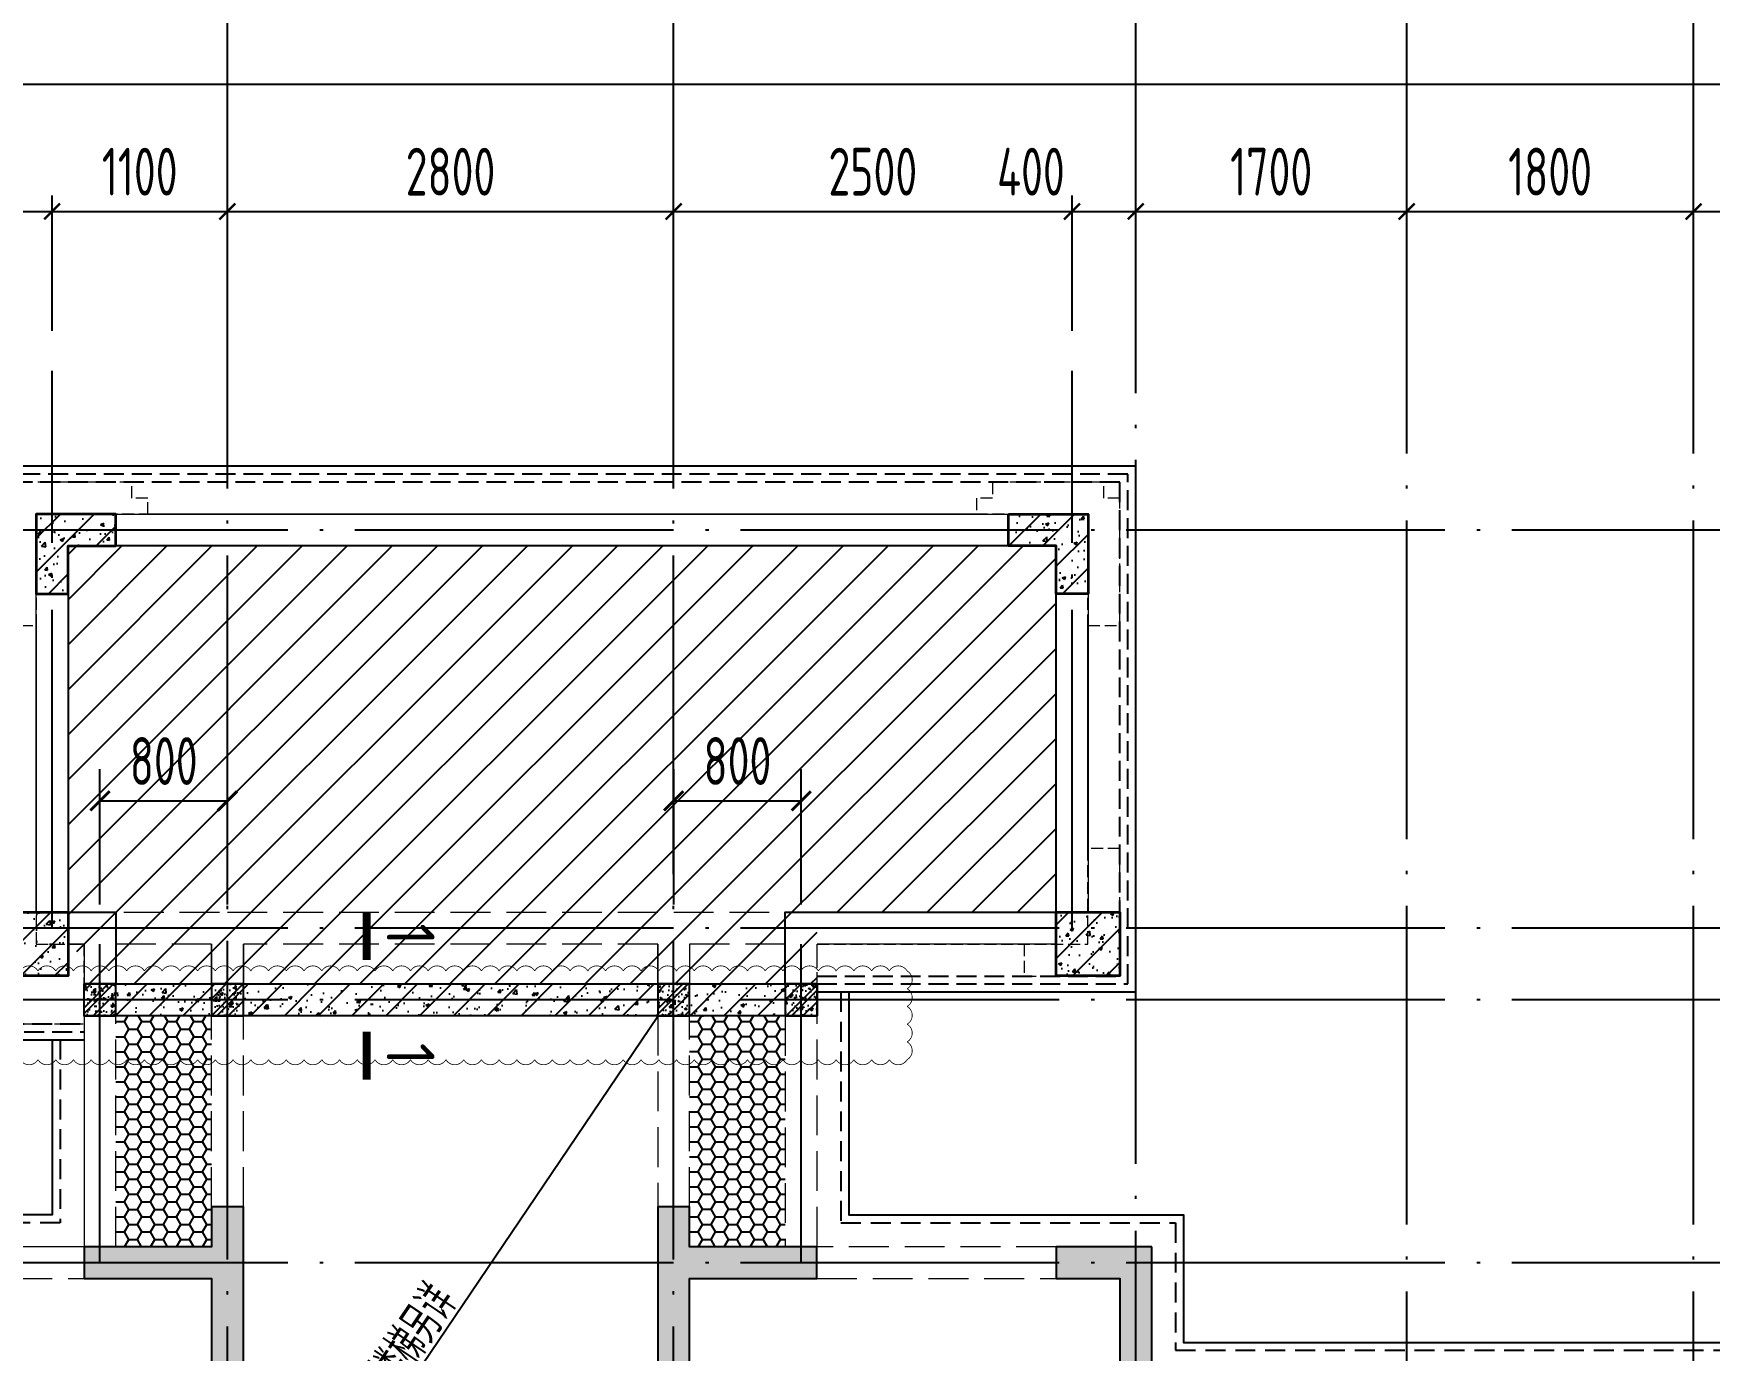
# Model space of a CAD drawing. Extents: x -668857 to 154266, y -275694 to 291306.
# Drawn here: x -191701 to -181184, y 136640 to 144909 of the extents above; entities that cross this region are included whole.
import ezdxf

# ---------------------------------------------------------------- set-up
doc = ezdxf.new("R2010")
doc.units = 0
doc.header["$LTSCALE"] = 1000
for name, pattern in [('__DASH', [0.35, 0.25, -0.1]), ('DASH', [0.35, 0.25, -0.1]), ('DOTE', [2.42, 2, -0.2, 0.02, -0.2]), ('HIDDEN', [0.375, 0.25, -0.125])]:
    doc.linetypes.add(name, pattern=pattern)
doc.layers.get('0').update_dxf_attribs({"linetype": 'CONTINUOUS'})
doc.layers.get('DEFPOINTS').update_dxf_attribs({"linetype": 'CONTINUOUS'})
for name, color, linetype in [('A-AXIS', 1, 'CONTINUOUS'), ('A-DOTE', 10, 'DOTE'), ('HATCH', 8, 'CONTINUOUS'), ('ROOF', 183, 'CONTINUOUS'), ('S-B板填充', 251, 'CONTINUOUS'), ('S-B板边线', 2, 'CONTINUOUS'), ('S-B板配筋号', 7, 'CONTINUOUS'), ('S-L主梁线', 4, 'DASH'), ('S-Q墙填充', 252, 'CONTINUOUS'), ('S-Q墙实线', 6, 'CONTINUOUS'), ('S-Q墙标注', 3, 'CONTINUOUS'), ('S-Y一般标注', 3, 'CONTINUOUS'), ('S-Z柱填充', 252, 'CONTINUOUS'), ('S-Z柱实线', 6, 'CONTINUOUS'), ('S-构造柱', 212, 'CONTINUOUS'), ('THICK', 6, 'CONTINUOUS'), ('看线', 251, 'CONTINUOUS'), ('配箍校核', 34, 'CONTINUOUS')]:
    doc.layers.add(name, color=color, linetype=linetype)
doc.layers.add('审图修改', color=2, linetype='CONTINUOUS', plot=False)
doc.layers.add('平面-看线', color=45, linetype='CONTINUOUS', lineweight=15)
doc.styles.add('TSSD_DIMENSION', font='Tssdeng.shx', dxfattribs={"width": 0.7, "bigfont": 'tssdchn.shx'})
doc.styles.add('TSSD_Label', font='Tssdeng.shx', dxfattribs={"width": 0.7, "bigfont": 'hztxt.shx'})
doc.styles.add('TSSD_REIN', font='tssdeng.shx', dxfattribs={"width": 0.7, "height": 300, "bigfont": 'tssdchn.shx'})
doc.styles.add('结构文字', font='zstxt.shx', dxfattribs={"width": 0.7, "bigfont": 'zshz.shx'})
doc.dimstyles.new('STRUCK', dxfattribs={"dimtxt": 400, "dimasz": 121, "dimexe": 200, "dimexo": 150, "dimgap": 115, "dimtad": 1, "dimdec": 0, "dimdsep": 46, "dimtxsty": '结构文字', "dimblk": 'ARCHTICK', "dimcen": 400, "dimclrd": 3, "dimclre": 3, "dimclrt": 7, "dimadec": 0, "dimazin": 0, "dimtfac": 1, "dimtdec": 0, "dimtix": 1, "dimtmove": 2, "dimatfit": 3, "dimldrblk": '_DIMX', "dimfxl": 0, "dimtolj": 1, "dimtzin": 0, "dimarcsym": 0})
doc.dimstyles.new('TSSD_100_100', dxfattribs={"dimtxt": 300, "dimasz": 100, "dimexe": 100, "dimexo": 250, "dimgap": 100, "dimtad": 1, "dimdec": 0, "dimzin": 0, "dimdsep": 46, "dimtxsty": 'TSSD_DIMENSION', "dimblk": 'ARCHTICK', "dimcen": 0, "dimdle": 100, "dimclrt": 7, "dimadec": 0, "dimazin": 0, "dimtfac": 1, "dimtdec": 0, "dimtix": 1, "dimtmove": 2, "dimatfit": 3, "dimldrblk": 'ARCHTICK', "dimfxl": 0, "dimtolj": 1, "dimtzin": 0, "dimarcsym": 0})
pattern_1 = [(50, (46738.58, -83346.06), (215.17805, -18.82564), [22.5, -247.5]), (355, (46738.58, -83346.06), (-41.6254, 225.65764), [18, -198]), (100.4514, (46756.5, -83347.63), (173.55281, 206.83186), [19.12206, -210.34263]), (46.1842, (46738.58, -83286.06), (320.1723, -49.6557), [33.75, -371.25]), (96.6356, (46765.26, -83290.2), (280.3988, 292.23536), [28.6831, -315.5139]), (351.1842, (46738.58, -83286.06), (280.3986, 292.2356), [27, -297]), (21, (46768.58, -83301.06), (179.07212, -120.78567), [22.5, -247.5]), (326, (46768.58, -83301.06), (72.9946, 217.545), [18, -198]), (71.4514, (46783.5, -83311.13), (252.0668, 96.75915), [19.12206, -210.34263]), (37.5, (46738.58, -83346.06), (3.647957, 99.868156), [0, -195.6, 0, -201, 0, -198.75]), (7.5, (46738.58, -83346.06), (78.92086, 118.323514), [0, -114.6, 0, -191.1, 0, -75.75]), (327.5, (46671.68, -83346.06), (160.14673, -6.76646), [0, -75, 0, -234, 0, -310.5]), (317.5, (46641.68, -83346.06), (174.95585, 30.0315), [0, -97.5, 0, -155.4, 0, -220.5]), (45, (46738.58, -83346.06), (-106.06602, 106.06602), [])]

# ---------------------------------------------------------------- blocks, each defined once
blk = doc.blocks.new('_ArchTick')
at = {"color": 0, "linetype": 'ByBlock', "const_width": 0.15}
blk.add_lwpolyline([(-0.5, -0.5), (0.5, 0.5)], dxfattribs=at)
blk = doc.blocks.new('*D92')
at = {"layer": 'DEFPOINTS', "color": 0}
for p in [(40700, 22100), (39600, 21100), (40700, 21100)]:
    blk.add_point(p, dxfattribs=at)
at = {"layer": 'S-Y一般标注', "color": 0, "lineweight": -2}
for p, q in [((39600, 21350), (39600, 22200)), ((40700, 21350), (40700, 22200)), ((39500, 22100), (40800, 22100))]:
    blk.add_line(p, q, dxfattribs=at)
at = {"layer": 'S-Y一般标注', "color": 0, "lineweight": -2, "xscale": 100, "yscale": 100, "zscale": 100, "rotation": 180}
blk.add_blockref('_ArchTick', (39600, 22100), dxfattribs=at)
at = {"layer": 'S-Y一般标注', "color": 0, "lineweight": -2, "xscale": 100, "yscale": 100, "zscale": 100}
blk.add_blockref('_ArchTick', (40700, 22100), dxfattribs=at)
at = {"layer": 'S-Y一般标注', "color": 7, "insert": (40150, 22350), "char_height": 300, "attachment_point": 5, "style": 'TSSD_DIMENSION'}
blk.add_mtext('\\A1;1100', dxfattribs=at)
blk = doc.blocks.new('*D93')
at = {"layer": 'DEFPOINTS', "color": 0}
for p in [(43500, 22100), (40700, 21100), (43500, 21100)]:
    blk.add_point(p, dxfattribs=at)
at = {"layer": 'S-Y一般标注', "color": 0, "lineweight": -2}
for p, q in [((40700, 21350), (40700, 22200)), ((43500, 21350), (43500, 22200)), ((40600, 22100), (43600, 22100))]:
    blk.add_line(p, q, dxfattribs=at)
at = {"layer": 'S-Y一般标注', "color": 0, "lineweight": -2, "xscale": 100, "yscale": 100, "zscale": 100, "rotation": 180}
blk.add_blockref('_ArchTick', (40700, 22100), dxfattribs=at)
at = {"layer": 'S-Y一般标注', "color": 0, "lineweight": -2, "xscale": 100, "yscale": 100, "zscale": 100}
blk.add_blockref('_ArchTick', (43500, 22100), dxfattribs=at)
at = {"layer": 'S-Y一般标注', "color": 7, "insert": (42100, 22350), "char_height": 300, "attachment_point": 5, "style": 'TSSD_DIMENSION'}
blk.add_mtext('\\A1;2800', dxfattribs=at)
blk = doc.blocks.new('*D94')
at = {"layer": 'DEFPOINTS', "color": 0}
for p in [(46400, 22100), (46000, 21100), (46400, 21100)]:
    blk.add_point(p, dxfattribs=at)
at = {"layer": 'S-Y一般标注', "color": 0, "lineweight": -2}
for p, q in [((46000, 21350), (46000, 22200)), ((46400, 21350), (46400, 22200)), ((45900, 22100), (46500, 22100))]:
    blk.add_line(p, q, dxfattribs=at)
at = {"layer": 'S-Y一般标注', "color": 0, "lineweight": -2, "xscale": 100, "yscale": 100, "zscale": 100, "rotation": 180}
blk.add_blockref('_ArchTick', (46000, 22100), dxfattribs=at)
at = {"layer": 'S-Y一般标注', "color": 0, "lineweight": -2, "xscale": 100, "yscale": 100, "zscale": 100}
blk.add_blockref('_ArchTick', (46400, 22100), dxfattribs=at)
at = {"layer": 'S-Y一般标注', "color": 7, "insert": (45742, 22350), "char_height": 300, "attachment_point": 5, "style": 'TSSD_DIMENSION'}
blk.add_mtext('\\A1;400', dxfattribs=at)
blk = doc.blocks.new('*D95')
at = {"layer": 'DEFPOINTS', "color": 0}
for p in [(48100, 22100), (46400, 21100), (48100, 21100)]:
    blk.add_point(p, dxfattribs=at)
at = {"layer": 'S-Y一般标注', "color": 0, "lineweight": -2}
for p, q in [((46400, 21350), (46400, 22200)), ((48100, 21350), (48100, 22200)), ((46300, 22100), (48200, 22100))]:
    blk.add_line(p, q, dxfattribs=at)
at = {"layer": 'S-Y一般标注', "color": 0, "lineweight": -2, "xscale": 100, "yscale": 100, "zscale": 100, "rotation": 180}
blk.add_blockref('_ArchTick', (46400, 22100), dxfattribs=at)
at = {"layer": 'S-Y一般标注', "color": 0, "lineweight": -2, "xscale": 100, "yscale": 100, "zscale": 100}
blk.add_blockref('_ArchTick', (48100, 22100), dxfattribs=at)
at = {"layer": 'S-Y一般标注', "color": 7, "insert": (47250, 22350), "char_height": 300, "attachment_point": 5, "style": 'TSSD_DIMENSION'}
blk.add_mtext('\\A1;1700', dxfattribs=at)
blk = doc.blocks.new('*D96')
at = {"layer": 'DEFPOINTS', "color": 0}
for p in [(49900, 22100), (48100, 21100), (49900, 21100)]:
    blk.add_point(p, dxfattribs=at)
at = {"layer": 'S-Y一般标注', "color": 0, "lineweight": -2}
for p, q in [((48100, 21350), (48100, 22200)), ((49900, 21350), (49900, 22200)), ((48000, 22100), (50000, 22100))]:
    blk.add_line(p, q, dxfattribs=at)
at = {"layer": 'S-Y一般标注', "color": 0, "lineweight": -2, "xscale": 100, "yscale": 100, "zscale": 100, "rotation": 180}
blk.add_blockref('_ArchTick', (48100, 22100), dxfattribs=at)
at = {"layer": 'S-Y一般标注', "color": 0, "lineweight": -2, "xscale": 100, "yscale": 100, "zscale": 100}
blk.add_blockref('_ArchTick', (49900, 22100), dxfattribs=at)
at = {"layer": 'S-Y一般标注', "color": 7, "insert": (49000, 22350), "char_height": 300, "attachment_point": 5, "style": 'TSSD_DIMENSION'}
blk.add_mtext('\\A1;1800', dxfattribs=at)
blk = doc.blocks.new('*D97')
at = {"layer": 'DEFPOINTS', "color": 0}
for p in [(52800, 22100), (49900, 21100), (52800, 21100)]:
    blk.add_point(p, dxfattribs=at)
at = {"layer": 'S-Y一般标注', "color": 0, "lineweight": -2}
for p, q in [((49900, 21350), (49900, 22200)), ((52800, 21350), (52800, 22200)), ((49800, 22100), (52900, 22100))]:
    blk.add_line(p, q, dxfattribs=at)
at = {"layer": 'S-Y一般标注', "color": 0, "lineweight": -2, "xscale": 100, "yscale": 100, "zscale": 100, "rotation": 180}
blk.add_blockref('_ArchTick', (49900, 22100), dxfattribs=at)
at = {"layer": 'S-Y一般标注', "color": 0, "lineweight": -2, "xscale": 100, "yscale": 100, "zscale": 100}
blk.add_blockref('_ArchTick', (52800, 22100), dxfattribs=at)
at = {"layer": 'S-Y一般标注', "color": 7, "insert": (51350, 22350), "char_height": 300, "attachment_point": 5, "style": 'TSSD_DIMENSION'}
blk.add_mtext('\\A1;2900', dxfattribs=at)
blk = doc.blocks.new('*D99')
at = {"layer": 'DEFPOINTS', "color": 0}
for p in [(54600, 22900), (4600, 21100), (54600, 21100)]:
    blk.add_point(p, dxfattribs=at)
at = {"layer": 'S-Y一般标注', "color": 0, "lineweight": -2}
for p, q in [((4600, 21350), (4600, 23000)), ((54600, 21350), (54600, 23000)), ((4500, 22900), (54700, 22900))]:
    blk.add_line(p, q, dxfattribs=at)
at = {"layer": 'S-Y一般标注', "color": 0, "lineweight": -2, "xscale": 100, "yscale": 100, "zscale": 100, "rotation": 180}
blk.add_blockref('_ArchTick', (4600, 22900), dxfattribs=at)
at = {"layer": 'S-Y一般标注', "color": 0, "lineweight": -2, "xscale": 100, "yscale": 100, "zscale": 100}
blk.add_blockref('_ArchTick', (54600, 22900), dxfattribs=at)
at = {"layer": 'S-Y一般标注', "color": 7, "insert": (29600, 23150), "char_height": 300, "attachment_point": 5, "style": 'TSSD_DIMENSION'}
blk.add_mtext('\\A1;50000', dxfattribs=at)
blk = doc.blocks.new('*D114')
at = {"layer": 'DEFPOINTS', "color": 0}
for p in [(39600, 22100), (37800, 21100), (39600, 21100)]:
    blk.add_point(p, dxfattribs=at)
at = {"layer": 'S-Y一般标注', "color": 0, "lineweight": -2}
for p, q in [((37800, 21350), (37800, 22200)), ((39600, 21350), (39600, 22200)), ((37700, 22100), (39700, 22100))]:
    blk.add_line(p, q, dxfattribs=at)
at = {"layer": 'S-Y一般标注', "color": 0, "lineweight": -2, "xscale": 100, "yscale": 100, "zscale": 100, "rotation": 180}
blk.add_blockref('_ArchTick', (37800, 22100), dxfattribs=at)
at = {"layer": 'S-Y一般标注', "color": 0, "lineweight": -2, "xscale": 100, "yscale": 100, "zscale": 100}
blk.add_blockref('_ArchTick', (39600, 22100), dxfattribs=at)
at = {"layer": 'S-Y一般标注', "color": 7, "insert": (38700, 22350), "char_height": 300, "attachment_point": 5, "style": 'TSSD_DIMENSION'}
blk.add_mtext('\\A1;1800', dxfattribs=at)
blk = doc.blocks.new('*D115')
at = {"layer": 'DEFPOINTS', "color": 0}
for p in [(46000, 22100), (43500, 21100), (46000, 21100)]:
    blk.add_point(p, dxfattribs=at)
at = {"layer": 'S-Y一般标注', "color": 0, "lineweight": -2}
for p, q in [((43500, 21350), (43500, 22200)), ((46000, 21350), (46000, 22200)), ((43400, 22100), (46100, 22100))]:
    blk.add_line(p, q, dxfattribs=at)
at = {"layer": 'S-Y一般标注', "color": 0, "lineweight": -2, "xscale": 100, "yscale": 100, "zscale": 100, "rotation": 180}
blk.add_blockref('_ArchTick', (43500, 22100), dxfattribs=at)
at = {"layer": 'S-Y一般标注', "color": 0, "lineweight": -2, "xscale": 100, "yscale": 100, "zscale": 100}
blk.add_blockref('_ArchTick', (46000, 22100), dxfattribs=at)
at = {"layer": 'S-Y一般标注', "color": 7, "insert": (44750, 22350), "char_height": 300, "attachment_point": 5, "style": 'TSSD_DIMENSION'}
blk.add_mtext('\\A1;2500', dxfattribs=at)
blk = doc.blocks.new('20210729.03492876')
at = {"layer": 'ROOF', "ltscale": 0.8}
for points in [[(40100, 13200), (42100, 13200), (42100, 16500), (34900, 16500), (34900, 12900), (35500, 12900)], [(39900, 13250), (39900, 13700), (41600, 13700), (41600, 16000), (35400, 16000), (35400, 13700), (35700, 13700), (35700, 13250)]]:
    blk.add_lwpolyline(points, dxfattribs=at)
at = {"layer": 'ROOF', "linetype": '__DASH', "ltscale": 0.5}
for points in [[(40100, 13250), (42050, 13250), (42050, 16450), (34950, 16450), (34950, 12950), (35500, 12950)], [(40100, 13300), (42000, 13300), (42000, 16400), (35000, 16400), (35000, 13000), (35500, 13000)]]:
    blk.add_lwpolyline(points, dxfattribs=at)
at = {"layer": '平面-看线', "linetype": 'DASH', "ltscale": 0.3}
for points in [[(40100, 13250), (40100, 13500), (41400, 13500), (41400, 13300), (42000, 13300), (42000, 14100), (41800, 14100), (41800, 15500), (42000, 15500), (42000, 16300), (41900, 16300), (41900, 16400), (41610, 16400), (41610, 16400), (41490, 16400), (41490, 16400), (41200, 16400), (41200, 16300), (41100, 16300), (41100, 16200), (35900, 16200), (35900, 16300), (35800, 16300), (35800, 16400), (35510, 16400), (35510, 16400), (35390, 16400), (35390, 16400), (35100, 16400)], [(35000, 15500), (35200, 15500), (35200, 13700), (35000, 13700)], [(35000, 13000), (35500, 13000)], [(40100, 13250), (40100, 13500), (41800, 13500), (41800, 16200), (35200, 16200), (35200, 13500), (35500, 13500), (35500, 13250)]]:
    blk.add_lwpolyline(points, dxfattribs=at)
at = {"layer": '看线', "color": 201, "linetype": 'HIDDEN', "ltscale": 0.5}
for points in [[(40250, 13200), (40250, 11750), (42350, 11750), (42350, 10950), (48750, 10950), (48750, 9950), (50550, 9950), (50550, 1550), (47600, 1550)], [(35350, 12900), (35350, 11750), (33250, 11750), (33250, 10950), (26850, 10950), (26850, 10950), (25300, 10950)]]:
    blk.add_lwpolyline(points, dxfattribs=at)
at = {"layer": '看线', "color": 201}
for points in [[(40300, 13200), (40300, 11800), (42400, 11800), (42400, 11000), (48800, 11000), (48800, 10000), (50600, 10000), (50600, 1500), (47750, 1500)], [(35300, 12900), (35300, 11800), (33200, 11800), (33200, 11000), (26800, 11000), (26800, 11000), (25300, 11000)]]:
    blk.add_lwpolyline(points, dxfattribs=at)
blk = doc.blocks.new('20210807.15313138')
at = {"layer": 'S-Q墙填充'}
h = blk.add_hatch(color=252, dxfattribs=at)
h.dxf.hatch_style = 1
h.paths.add_polyline_path([(97216, 67840), (97216, 68190), (97016, 68190), (97016, 67940), (96216, 67940), (96216, 67740), (97016, 67740), (97016, 66540), (97216, 66540)])
h = blk.add_hatch(color=252, dxfattribs=at)
h.dxf.hatch_style = 1
h.paths.add_polyline_path([(99816, 67840), (99816, 66540), (100016, 66540), (100016, 67740), (100815, 67740), (100815, 67940), (100016, 67940), (100016, 68190), (99816, 68190)])
h = blk.add_hatch(color=252, dxfattribs=at)
h.dxf.hatch_style = 1
h.paths.add_polyline_path([(102916, 67940), (102316, 67940), (102316, 67740), (102716, 67740), (102716, 66940), (102916, 66940)])
at = {"layer": 'S-Z柱填充'}
h = blk.add_hatch(dxfattribs=at)
h.set_pattern_fill('ARMORED', color=256, scale=30, style=0)
h.set_pattern_definition(pattern_1)
h.paths.add_polyline_path([(96416, 72540), (95916, 72540), (95916, 72040), (96116, 72040), (96116, 72340), (96416, 72340)])
h = blk.add_hatch(dxfattribs=at)
h.set_pattern_fill('ARMORED', color=256, scale=30, style=0)
h.set_pattern_definition(pattern_1)
h.paths.add_polyline_path([(102016, 72540), (102516, 72540), (102516, 72040), (102316, 72040), (102316, 72340), (102016, 72340)])
h = blk.add_hatch(dxfattribs=at)
h.set_pattern_fill('ARMORED', color=256, scale=30, style=0)
h.set_pattern_definition([(50, (-309692.94, 38050.78), (215.178055, -18.82564), [22.5, -247.5]), (355, (-309692.94, 38050.78), (-41.6254, 225.65764), [18, -198]), (100.4514, (-309675.01, 38049.21), (173.55281, 206.83186), [19.12206, -210.34263]), (46.1842, (-309692.94, 38110.78), (320.17231, -49.6557), [33.75, -371.25]), (96.6356, (-309666.26, 38106.64), (280.3988, 292.23536), [28.68309, -315.5139]), (351.1842, (-309692.94, 38110.78), (280.39858, 292.23558), [27, -297]), (21, (-309662.94, 38095.78), (179.072116, -120.78567), [22.5, -247.5]), (326, (-309662.94, 38095.78), (72.9946, 217.54501), [18, -198]), (71.4514, (-309648.02, 38085.71), (252.06679, 96.75915), [19.12206, -210.34263]), (37.5, (-309692.945, 38050.78), (3.647957, 99.868156), [0, -195.6, 0, -201, 0, -198.75]), (7.5, (-309692.94, 38050.78), (78.92086, 118.323514), [0, -114.6, 0, -191.1, 0, -75.75]), (327.5, (-309759.845, 38050.78), (160.146731, -6.766462), [0, -75, 0, -234, 0, -310.5]), (317.5, (-309789.84, 38050.78), (174.95585, 30.031495), [0, -97.5, 0, -155.4, 0, -220.5]), (45, (-309692.94, 38050.78), (-106.066017, 106.066017), [])])
h.paths.add_polyline_path([(95716, 70040), (96116, 70040), (96116, 69640), (95716, 69640)])
h = blk.add_hatch(dxfattribs=at)
h.set_pattern_fill('ARMORED', color=256, scale=30, style=0)
h.set_pattern_definition([(50, (-310092.94, 38050.78), (215.178055, -18.82564), [22.5, -247.5]), (355, (-310092.94, 38050.78), (-41.6254, 225.65764), [18, -198]), (100.4514, (-310075.01, 38049.2), (173.55281, 206.83186), [19.12206, -210.34263]), (46.1842, (-310092.94, 38110.78), (320.17231, -49.6557), [33.75, -371.25]), (96.6356, (-310066.26, 38106.64), (280.3988, 292.23536), [28.68309, -315.5139]), (351.1842, (-310092.94, 38110.78), (280.39858, 292.23558), [27, -297]), (21, (-310062.94, 38095.78), (179.072116, -120.78567), [22.5, -247.5]), (326, (-310062.94, 38095.78), (72.9946, 217.54501), [18, -198]), (71.4514, (-310048.02, 38085.71), (252.06679, 96.75915), [19.12206, -210.34263]), (37.5, (-310092.945, 38050.78), (3.647957, 99.868156), [0, -195.6, 0, -201, 0, -198.75]), (7.5, (-310092.94, 38050.78), (78.92086, 118.323514), [0, -114.6, 0, -191.1, 0, -75.75]), (327.5, (-310159.845, 38050.78), (160.146731, -6.766462), [0, -75, 0, -234, 0, -310.5]), (317.5, (-310189.84, 38050.78), (174.95585, 30.031495), [0, -97.5, 0, -155.4, 0, -220.5]), (45, (-310092.94, 38050.78), (-106.066017, 106.066017), [])])
h.paths.add_polyline_path([(102316, 70040), (102716, 70040), (102716, 69640), (102316, 69640)])
at = {"layer": 'S-L主梁线', "linetype": 'ByBlock', "lineweight": 18}
for p, q in [((96316, 72540), (102016, 72540)), ((95916, 70040), (95916, 72140)), ((102516, 72040), (102516, 70040)), ((96216, 69840), (96216, 67940)), ((102316, 69840), (100816, 69840)), ((96216, 69590), (96216, 69590)), ((96416, 69590), (97016, 69590)), ((97216, 69590), (99816, 69590)), ((100016, 69590), (100616, 69589)), ((96216, 67940), (94716, 67940))]:
    blk.add_line(p, q, dxfattribs=at)
at = {"layer": 'S-L主梁线', "linetype": 'DASH', "lineweight": 18}
for p, q in [((102016, 72340), (96316, 72340)), ((96116, 72140), (96116, 70040)), ((102316, 70040), (102316, 72040)), ((96116, 70040), (97116, 70040)), ((97116, 70040), (99916, 70040)), ((99916, 70040), (100716, 70040)), ((100716, 70040), (102316, 70040)), ((96216, 69840), (96116, 69840)), ((96416, 69490), (96416, 69840)), ((96416, 69840), (96416, 69590)), ((97016, 69840), (96416, 69840)), ((97016, 69840), (97016, 69590)), ((97016, 69590), (97016, 69840)), ((97216, 69590), (97216, 69840)), ((97216, 69840), (97216, 69590)), ((99816, 69840), (97216, 69840)), ((99816, 69840), (99816, 69590)), ((99816, 69590), (99816, 69840)), ((100016, 69840), (100016, 69590)), ((100016, 69840), (100016, 69590)), ((100616, 69840), (100016, 69840)), ((100616, 69840), (100616, 69589)), ((100616, 69589), (100616, 69840)), ((100816, 67940), (100816, 69840)), ((97016, 69390), (96416, 69390)), ((96416, 67940), (96416, 69390)), ((97016, 68190), (97016, 69390)), ((97216, 68190), (97216, 69390)), ((99816, 69390), (97216, 69390)), ((99816, 69390), (99816, 68190)), ((100616, 69389), (100016, 69390)), ((100016, 68190), (100016, 69390)), ((100616, 69389), (100616, 67940)), ((102316, 67940), (100816, 67940)), ((94716, 67740), (96216, 67740)), ((100815, 67740), (102316, 67740))]:
    blk.add_line(p, q, dxfattribs=at)
at = {"layer": 'S-Q墙实线'}
blk.add_lwpolyline([(97216, 67840), (97216, 68190), (97016, 68190), (97016, 67940), (96216, 67940), (96216, 67740), (97016, 67740), (97016, 66540), (97216, 66540), (97216, 67840)], dxfattribs=at)
for points in [[(99816, 67840), (99816, 66540), (100016, 66540), (100016, 67740), (100815, 67740), (100815, 67940), (100016, 67940), (100016, 68190), (99816, 68190)], [(102916, 67940), (102316, 67940), (102316, 67740), (102716, 67740), (102716, 66940), (102916, 66940)]]:
    blk.add_lwpolyline(points, close=True, dxfattribs=at)
at = {"layer": 'S-Z柱实线', "lineweight": 35}
for points in [[(96416, 72540), (95916, 72540), (95916, 72040), (96116, 72040), (96116, 72340), (96416, 72340), (96416, 72540)], [(102016, 72540), (102516, 72540), (102516, 72040), (102316, 72040), (102316, 72340), (102016, 72340), (102016, 72540)]]:
    blk.add_lwpolyline(points, dxfattribs=at)
for points in [[(95716, 70040), (96116, 70040), (96116, 69640), (95716, 69640)], [(102316, 70040), (102716, 70040), (102716, 69640), (102316, 69640)]]:
    blk.add_lwpolyline(points, close=True, dxfattribs=at)
blk = doc.blocks.new('20210730.02141516')
at = {"layer": 'S-构造柱'}
h = blk.add_hatch(dxfattribs=at)
h.set_pattern_fill('ARMORED', color=256, scale=15, angle=-90, style=0)
h.set_pattern_definition([(320, (-154189.41, 3278673.45), (-9.4128202, -107.5890274), [11.25, -123.75]), (265, (-154189.41, 3278673.45), (112.82882, 20.8127), [9, -99]), (10.4514, (-154190.19, 3278664.49), (103.4159313, -86.7764073), [9.5610285, -105.1713168]), (316.1842, (-154159.41, 3278673.45), (-24.827852, -160.0861573), [16.875, -185.625]), (6.6356, (-154161.48, 3278660.11), (146.117681, -140.199406), [14.341543, -157.75695]), (261.1842, (-154159.41, 3278673.45), (146.11779, -140.199292), [13.5, -148.5]), (291, (-154166.91, 3278658.45), (-60.3928336, -89.5360578), [11.25, -123.75]), (236, (-154166.91, 3278658.45), (108.7725068, -36.4972998), [9, -99]), (341.4514, (-154171.94, 3278650.99), (48.3795745, -126.0333943), [9.5610285, -105.1713168]), (307.5, (-154189.41, 3278673.454), (49.93407807, -1.8239783), [0, -97.8, 0, -100.5, 0, -99.375]), (277.5, (-154189.41, 3278673.454), (59.1617568, -39.4604306), [0, -57.3, 0, -95.55, 0, -37.875]), (237.5, (-154189.41, 3278706.904), (-3.38323076, -80.07336543), [0, -37.5, 0, -117, 0, -155.25]), (227.5, (-154189.41, 3278721.904), (15.0157473, -87.4779254), [0, -48.75, 0, -77.7, 0, -110.25]), (315, (-154189.41, 3278673.454), (53.0330086, 53.0330086), [])])
h.paths.add_polyline_path([(200, 200), (200, 0), (0, 0), (0, 200)])
blk.add_lwpolyline([(200, 200), (200, 0), (0, 0), (0, 200)], close=True, dxfattribs=at)
blk = doc.blocks.new('20210809.18285270')
at = {"layer": 'ROOF', "xscale": -1, "rotation": 4.61764226855621e-08}
for p in [(35500, 12550), (36300, 12550), (39100, 12550), (39900, 12550)]:
    blk.add_blockref('20210730.02141516', p, dxfattribs=at)
blk = doc.blocks.new('*D973')
at = {"layer": 'DEFPOINTS', "color": 0}
for p in [(-190484, 140091), (-191284, 139291), (-190484, 139291)]:
    blk.add_point(p, dxfattribs=at)
at = {"layer": 'S-Q墙标注', "color": 3, "lineweight": -2}
for p, q in [((-191284, 139441), (-191284, 140291)), ((-190484, 139441), (-190484, 140291)), ((-191284, 140091), (-190484, 140091))]:
    blk.add_line(p, q, dxfattribs=at)
at = {"layer": 'S-Q墙标注', "color": 3, "lineweight": -2, "xscale": 121, "yscale": 121, "zscale": 121, "rotation": 180}
blk.add_blockref('_ArchTick', (-191284, 140091), dxfattribs=at)
at = {"layer": 'S-Q墙标注', "color": 3, "lineweight": -2, "xscale": 121, "yscale": 121, "zscale": 121}
blk.add_blockref('_ArchTick', (-190484, 140091), dxfattribs=at)
at = {"layer": 'S-Q墙标注', "color": 7, "insert": (-190884, 140341), "char_height": 300, "attachment_point": 5, "style": 'TSSD_REIN'}
blk.add_mtext('\\A1;800', dxfattribs=at)
blk = doc.blocks.new('_DIMX')
blk.add_line((-150, 0), (150, 0))
at = {"const_width": 50}
blk.add_lwpolyline([(-70, -70), (70, 70)], dxfattribs=at)
blk = doc.blocks.new('*D974')
at = {"layer": 'DEFPOINTS', "color": 0}
for p in [(-186884, 140091), (-187684, 139291), (-186884, 139291)]:
    blk.add_point(p, dxfattribs=at)
at = {"layer": 'S-Q墙标注', "color": 3, "lineweight": -2}
for p, q in [((-187684, 139441), (-187684, 140291)), ((-186884, 139441), (-186884, 140291)), ((-187684, 140091), (-186884, 140091))]:
    blk.add_line(p, q, dxfattribs=at)
at = {"layer": 'S-Q墙标注', "color": 3, "lineweight": -2, "xscale": 121, "yscale": 121, "zscale": 121, "rotation": 180}
blk.add_blockref('_ArchTick', (-187684, 140091), dxfattribs=at)
at = {"layer": 'S-Q墙标注', "color": 3, "lineweight": -2, "xscale": 121, "yscale": 121, "zscale": 121}
blk.add_blockref('_ArchTick', (-186884, 140091), dxfattribs=at)
at = {"layer": 'S-Q墙标注', "color": 7, "insert": (-187284, 140341), "char_height": 300, "attachment_point": 5, "style": 'TSSD_REIN'}
blk.add_mtext('\\A1;800', dxfattribs=at)
blk = doc.blocks.new('20210726.16350016')
at = {"layer": 'A-AXIS'}
for p, q in [((40700, 21100), (40700, 23900)), ((43500, 21100), (43500, 23900)), ((46400, 21100), (46400, 23900)), ((48100, 21100), (48100, 23900)), ((49900, 21100), (49900, 23900))]:
    blk.add_line(p, q, dxfattribs=at)
at = {"layer": 'A-DOTE'}
for p, q in [((39600, 17600), (39600, 21100)), ((40700, 13100.3), (40700, 21100)), ((43500, 13100.3), (43500, 21100)), ((46000, 17600), (46000, 21100)), ((46400, 13700), (46400, 21100)), ((48100, 10900), (48100, 21100)), ((49900, 10900), (49900, 21100)), ((55600, 20100), (3600, 20100)), ((55600, 17600), (3600, 17600)), ((39900, 15500), (39900, 17600)), ((44300, 15500), (44300, 17600)), ((55600, 17150), (3600, 17150)), ((55600, 15500), (3600, 15500))]:
    blk.add_line(p, q, dxfattribs=at)
at = {"layer": 'S-Y一般标注'}
for base, p1, p2, picture, middle in [((54600, 22900), (4600, 21100), (54600, 21100), '*D99', (29600, 23150)), ((39600, 22100), (37800, 21100), (39600, 21100), '*D114', (38700, 22350)), ((40700, 22100), (39600, 21100), (40700, 21100), '*D92', (40150, 22350)), ((43500, 22100), (40700, 21100), (43500, 21100), '*D93', (42100, 22350)), ((46000, 22100), (43500, 21100), (46000, 21100), '*D115', (44750, 22350)), ((48100, 22100), (46400, 21100), (48100, 21100), '*D95', (47250, 22350)), ((49900, 22100), (48100, 21100), (49900, 21100), '*D96', (49000, 22350)), ((52800, 22100), (49900, 21100), (52800, 21100), '*D97', (51350, 22350))]:
    dim = blk.add_linear_dim(base=base, p1=p1, p2=p2, dimstyle='TSSD_100_100', dxfattribs=at)
    dim.commit()
    dim.dimension.update_dxf_attribs({"geometry": picture, "text_midpoint": middle})
dim = blk.add_linear_dim(base=(46400, 22100), p1=(46000, 21100), p2=(46400, 21100), dimstyle='TSSD_100_100', dxfattribs=at)
dim.commit()
dim.dimension.update_dxf_attribs({"geometry": '*D94', "text_midpoint": (45741.9, 22350), "dimtype": 160})

msp = doc.modelspace()

# ---------------------------------------------------------------- hatches: boundary and pattern name
at = {"layer": 'HATCH'}
h = msp.add_hatch(dxfattribs=at)
h.set_pattern_fill('ARMORED', color=252, scale=30, style=0)
h.set_pattern_definition([(50, (-63622.9, -147139.17), (215.17805, -18.82564), [22.5, -247.5]), (355, (-63622.9, -147139.17), (-41.6254, 225.65764), [18, -198]), (100.4514, (-63604.96, -147140.74), (173.55281, 206.83186), [19.12206, -210.34263]), (46.1842, (-63622.9, -147079.17), (320.17231, -49.6557), [33.75, -371.25]), (96.6356, (-63596.2, -147083.3), (280.3988, 292.23536), [28.6831, -315.5139]), (351.1842, (-63622.9, -147079.17), (280.3986, 292.23558), [27, -297]), (21, (-63592.9, -147094.17), (179.07212, -120.78567), [22.5, -247.5]), (326, (-63592.9, -147094.17), (72.9946, 217.54501), [18, -198]), (71.4514, (-63577.97, -147104.24), (252.06679, 96.75915), [19.12206, -210.34263]), (37.5, (-63622.89, -147139.174), (3.647957, 99.868156), [0, -195.6, 0, -201, 0, -198.75]), (7.5, (-63622.89, -147139.17), (78.92086, 118.323514), [0, -114.6, 0, -191.1, 0, -75.75]), (327.5, (-63689.79, -147139.174), (160.14673, -6.766462), [0, -75, 0, -234, 0, -310.5]), (317.5, (-63719.79, -147139.17), (174.95585, 30.031495), [0, -97.5, 0, -155.4, 0, -220.5]), (45, (-63622.89, -147139.17), (-106.06602, 106.06602), [])])
h.paths.add_polyline_path([(-191384.19, 138941.33), (-186784.01, 138941.35), (-186784.01, 138741.44), (-191384.19, 138741.43)])
at = {"layer": 'S-B板填充'}
h = msp.add_hatch(dxfattribs=at)
h.set_pattern_fill('METAL', color=256, scale=50, style=0)
h.set_pattern_definition([(45, (-128850.48, -12952.44), (-141.42136, 141.42136), [])])
edge = h.paths.add_edge_path()
edge.add_line((-186784.42, 138941.37), (-191384.21, 138941.43))
edge.add_line((-191384.21, 138941.43), (-191484.42, 139391.43))
edge.add_line((-191484.42, 139391.43), (-191484.42, 139391.43))
edge.add_line((-191484.42, 139391.43), (-191484.41, 141691.43))
edge.add_line((-191484.41, 141691.43), (-185284.43, 141691.43))
edge.add_line((-185284.43, 141691.43), (-185284.42, 139391.43))
edge.add_line((-185284.42, 139391.43), (-186784.44, 139391.46))
edge.add_line((-186784.44, 139391.46), (-186784.42, 138941.43))
at = {"layer": 'S-B板填充', "linetype": 'ByBlock'}
h = msp.add_hatch(dxfattribs=at)
h.set_pattern_fill('HONEY', color=252, scale=17.142857, style=0)
h.set_pattern_definition([(0, (-135505.14, -44844.837), (81.642857, 47.136514), [54.42857, -108.857143]), (120, (-135505.14, -44844.837), (-81.642847, 47.136531), [54.42857, -108.857143]), (60, (-135505.14, -44844.837), (1e-05, 94.273045), [-108.857143, 54.42857])])
h.paths.add_polyline_path([(-191183.9, 137291.57), (-190583.76, 137291.57), (-190583.91, 138741.53), (-191183.9, 138741.53)])
h = msp.add_hatch(dxfattribs=at)
h.set_pattern_fill('HONEY', color=252, scale=17.142857, style=0)
h.set_pattern_definition([(0, (-131905.33, -44844.7), (81.642857, 47.136514), [54.42857, -108.857143]), (120, (-131905.33, -44844.7), (-81.642847, 47.136531), [54.42857, -108.857143]), (60, (-131905.33, -44844.7), (1e-05, 94.273045), [-108.857143, 54.42857])])
h.paths.add_polyline_path([(-187584.09, 137291.7), (-186983.95, 137291.7), (-186983.97, 138741.44), (-187584.15, 138741.52)])

# ---------------------------------------------------------------- linework, layer by layer
at = {"layer": 'S-B板边线'}
msp.add_lwpolyline([(-191384.19, 138941.33), (-186784.01, 138941.35), (-186784.01, 138741.44), (-191384.19, 138741.43)], close=True, dxfattribs=at)
at = {"layer": 'S-B板配筋号', "color": 1}
msp.add_lwpolyline([(-190383.98, 134889.94), (-187784.47, 138739.67)], dxfattribs=at)
at = {"layer": 'THICK', "const_width": 50}
for points in [[(-189609.81, 139092.2), (-189609.81, 139392.2)], [(-189609.81, 138641.59), (-189609.81, 138341.59)]]:
    msp.add_lwpolyline(points, dxfattribs=at)
at = {"layer": '审图修改', "const_width": 5}
msp.add_lwpolyline([(-191784.38, 139022.9, -0.57735027), (-191673.08, 139022.9, -0.57735027), (-191561.78, 139022.9, -0.57735027), (-191450.48, 139022.9, -0.57735027), (-191339.18, 139022.9, -0.57735027), (-191227.88, 139022.9, -0.57735027), (-191116.58, 139022.9, -0.57735027), (-191005.28, 139022.9, -0.57735027), (-190893.98, 139022.9, -0.57735027), (-190782.68, 139022.9, -0.57735027), (-190671.38, 139022.9, -0.57735027), (-190560.08, 139022.9, -0.57735027), (-190448.78, 139022.9, -0.57735027), (-190337.47, 139022.9, -0.57735027), (-190226.17, 139022.9, -0.57735027), (-190114.87, 139022.9, -0.57735027), (-190003.57, 139022.9, -0.57735027), (-189892.27, 139022.9, -0.57735027), (-189780.97, 139022.9, -0.57735027), (-189669.67, 139022.9, -0.57735027), (-189558.37, 139022.9, -0.57735027), (-189447.07, 139022.9, -0.57735027), (-189335.77, 139022.9, -0.57735027), (-189224.47, 139022.9, -0.57735027), (-189113.17, 139022.9, -0.57735027), (-189001.86, 139022.9, -0.57735027), (-188890.56, 139022.9, -0.57735027), (-188779.26, 139022.9, -0.57735027), (-188667.96, 139022.9, -0.57735027), (-188556.66, 139022.9, -0.57735027), (-188445.36, 139022.9, -0.57735027), (-188334.06, 139022.9, -0.57735027), (-188222.76, 139022.9, -0.57735027), (-188111.46, 139022.9, -0.57735027), (-188000.16, 139022.9, -0.57735027), (-187888.86, 139022.9, -0.57735027), (-187777.56, 139022.9, -0.57735027), (-187666.26, 139022.9, -0.57735027), (-187554.95, 139022.9, -0.57735027), (-187443.65, 139022.9, -0.57735027), (-187332.35, 139022.9, -0.57735027), (-187221.05, 139022.9, -0.57735027), (-187109.75, 139022.9, -0.57735027), (-186998.45, 139022.9, -0.57735027), (-186887.15, 139022.9, -0.57735027), (-186775.85, 139022.9, -0.57735027), (-186664.55, 139022.9, -0.57735027), (-186553.25, 139022.9, -0.57735027), (-186441.95, 139022.9, -0.57735027), (-186330.65, 139022.9, -0.57735027), (-186219.34, 139022.9, -0.57735027), (-186219.34, 138911.6, -0.57735027), (-186219.34, 138800.3, -0.57735027), (-186219.34, 138689, -0.57735027), (-186219.34, 138577.7, -0.57735027), (-186219.34, 138466.4, -0.57735027), (-186330.65, 138466.4, -0.57735027), (-186441.95, 138466.4, -0.57735027), (-186553.25, 138466.4, -0.57735027), (-186664.55, 138466.4, -0.57735027), (-186775.85, 138466.4, -0.57735027), (-186887.15, 138466.4, -0.57735027), (-186998.45, 138466.4, -0.57735027), (-187109.75, 138466.4, -0.57735027), (-187221.05, 138466.4, -0.57735027), (-187332.35, 138466.4, -0.57735027), (-187443.65, 138466.4, -0.57735027), (-187554.95, 138466.4, -0.57735027), (-187666.26, 138466.4, -0.57735027), (-187777.56, 138466.4, -0.57735027), (-187888.86, 138466.4, -0.57735027), (-188000.16, 138466.4, -0.57735027), (-188111.46, 138466.4, -0.57735027), (-188222.76, 138466.4, -0.57735027), (-188334.06, 138466.4, -0.57735027), (-188445.36, 138466.4, -0.57735027), (-188556.66, 138466.4, -0.57735027), (-188667.96, 138466.4, -0.57735027), (-188779.26, 138466.4, -0.57735027), (-188890.56, 138466.4, -0.57735027), (-189001.86, 138466.4, -0.57735027), (-189113.17, 138466.4, -0.57735027), (-189224.47, 138466.4, -0.57735027), (-189335.77, 138466.4, -0.57735027), (-189447.07, 138466.4, -0.57735027), (-189558.37, 138466.4, -0.57735027), (-189669.67, 138466.4, -0.57735027), (-189780.97, 138466.4, -0.57735027), (-189892.27, 138466.4, -0.57735027), (-190003.57, 138466.4, -0.57735027), (-190114.87, 138466.4, -0.57735027), (-190226.17, 138466.4, -0.57735027), (-190337.47, 138466.4, -0.57735027), (-190448.78, 138466.4, -0.57735027), (-190560.08, 138466.4, -0.57735027), (-190671.38, 138466.4, -0.57735027), (-190782.68, 138466.4, -0.57735027), (-190893.98, 138466.4, -0.57735027), (-191005.28, 138466.4, -0.57735027), (-191116.58, 138466.4, -0.57735027), (-191227.88, 138466.4, -0.57735027), (-191339.18, 138466.4, -0.57735027), (-191450.48, 138466.4, -0.57735027), (-191561.78, 138466.4, -0.57735027), (-191673.08, 138466.4, -0.57735027), (-191784.38, 138466.4, -0.57735027)], format="xyb", dxfattribs=at)

# ---------------------------------------------------------------- block references
msp.add_blockref('20210729.03492876', (-226884.42, 125691.43))
at = {"layer": 'A-DOTE'}
msp.add_blockref('20210726.16350016', (-231184.42, 121691.38), dxfattribs=at)
at = {"layer": 'S-Q墙填充'}
msp.add_blockref('20210807.15313138', (-287600.06, 69351.89), dxfattribs=at)
at = {"layer": '配箍校核'}
msp.add_blockref('20210809.18285270', (-226684.44, 126191.27), dxfattribs=at)

# ---------------------------------------------------------------- texts
at = {"layer": 'S-B板配筋号', "color": 1, "style": 'TSSD_REIN', "width": 0.7}
msp.add_text('楼梯另详', height=250, rotation=55.970982, dxfattribs=at).set_placement((-189394.28, 136396.07))
at = {"layer": 'THICK', "style": 'TSSD_Label'}
for p in [(-189484.81, 139322.96), (-189484.81, 138572.36)]:
    msp.add_text('1', height=300, rotation=270, dxfattribs=at).set_placement(p)

# ---------------------------------------------------------------- dimensions: what is measured, and where the dimension line sits
at = {"layer": 'S-Q墙标注'}
for base, p1, p2, picture, middle in [((-190484.42, 140091.43), (-191284.42, 139291.43), (-190484.42, 139291.43), '*D973', (-190884.42, 140341.43)), ((-186884.42, 140091.43), (-187684.42, 139291.43), (-186884.42, 139291.43), '*D974', (-187284.42, 140341.43))]:
    dim = msp.add_linear_dim(base=base, p1=p1, p2=p2, dimstyle='STRUCK', override={"dimtxt": 300, "dimgap": 100, "dimtxsty": 'TSSD_REIN'}, dxfattribs=at)
    dim.commit()
    dim.dimension.update_dxf_attribs({"geometry": picture, "text_midpoint": middle})

doc.saveas('drawing.dxf')
